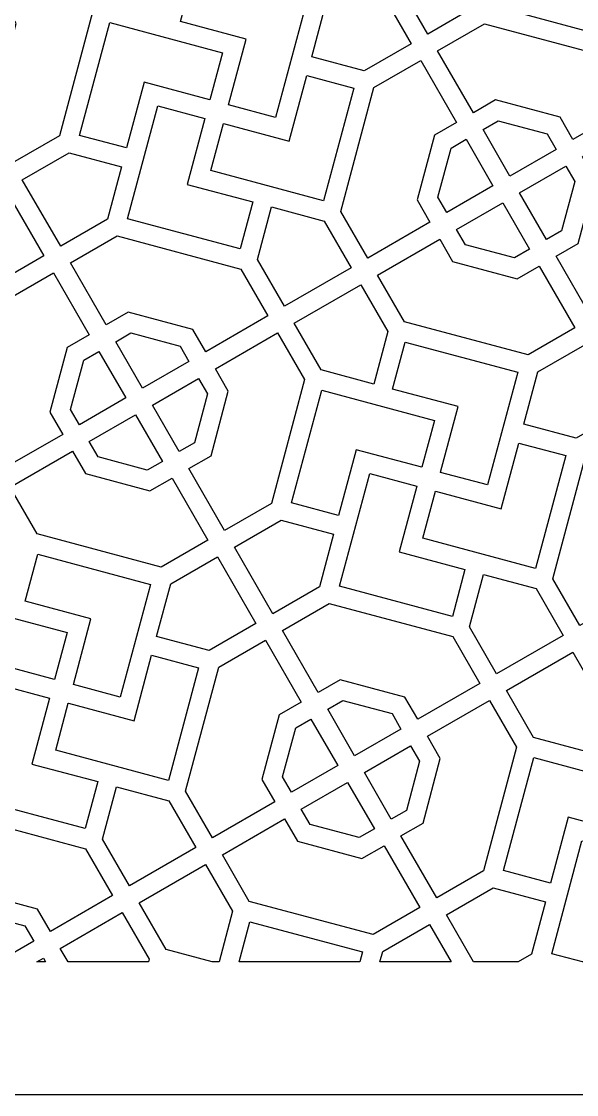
# Model space of a CAD drawing. Header units: centimetres. Extents: x 1.9 to 18.1, y -9.5 to 9.5.
# Drawn here: x 8.332 to 10.741, y 0.056 to 4.709 of the extents above; entities that cross this region are included whole.
import ezdxf

# ---------------------------------------------------------------- set-up
doc = ezdxf.new("R2010")
doc.units = ezdxf.units.CM
doc.header["$MEASUREMENT"] = 0
doc.layers.add('layer 1', color=7, linetype='Continuous')

msp = doc.modelspace()

# ---------------------------------------------------------------- linework, layer by layer
at = {"layer": 'layer 1', "color": 250}
for points, knots in [([(1.85394, 9.5), (1.85394, 9.5), (18.09811, 9.5), (18.09811, 9.5), (18.09811, 9.5), (18.09811, 9.5), (18.09811, 0.05572), (18.09811, 0.05572), (18.09811, 0.05572), (18.09811, 0.05572), (1.85394, 0.05572), (1.85394, 0.05572), (1.85394, 0.05572), (1.85394, 0.05572), (1.85394, 9.5), (1.85394, 9.5)], [0, 0, 0, 0, 0.2, 0.2, 0.2, 0.2, 0.4, 0.4, 0.4, 0.4, 0.6, 0.6, 0.6, 0.6, 1, 1, 1, 1]), ([(10.72115, 5.20837), (10.72115, 5.20837), (10.51752, 5.26293), (10.51752, 5.26293), (10.51752, 5.26293), (10.51752, 5.26293), (10.3865, 4.77396), (10.3865, 4.77396), (10.3865, 4.77396), (10.3865, 4.77396), (10.87547, 4.64294), (10.87547, 4.64294), (10.87547, 4.64294), (10.87547, 4.64294), (10.93003, 4.84657), (10.93003, 4.84657), (10.93003, 4.84657), (10.93003, 4.84657), (10.6447, 4.92303), (10.6447, 4.92303), (10.6447, 4.92303), (10.6447, 4.92303), (10.72115, 5.20837), (10.72115, 5.20837)], [0, 0, 0, 0, 0.1428571, 0.1428571, 0.1428571, 0.1428571, 0.2857143, 0.2857143, 0.2857143, 0.2857143, 0.4285714, 0.4285714, 0.4285714, 0.4285714, 0.5714286, 0.5714286, 0.5714286, 0.5714286, 0.7142857, 0.7142857, 0.7142857, 0.7142857, 1, 1, 1, 1]), ([(10.0959, 4.65482), (10.0959, 4.65482), (10.29887, 4.772), (10.29887, 4.772), (10.29887, 4.772), (10.29887, 4.772), (10.35979, 4.99938), (10.35979, 4.99938), (10.35979, 4.99938), (10.35979, 4.99938), (10.1323, 5.06034), (10.1323, 5.06034), (10.1323, 5.06034), (10.1323, 5.06034), (9.92941, 4.9432), (9.92941, 4.9432), (9.92941, 4.9432), (9.92941, 4.9432), (10.0959, 4.65482), (10.0959, 4.65482)], [0, 0, 0, 0, 0.1666667, 0.1666667, 0.1666667, 0.1666667, 0.3333333, 0.3333333, 0.3333333, 0.3333333, 0.5, 0.5, 0.5, 0.5, 0.6666667, 0.6666667, 0.6666667, 0.6666667, 1, 1, 1, 1]), ([(8.3095, 4.70028), (8.3095, 4.70028), (8.23438, 4.41993), (8.23438, 4.41993), (8.23438, 4.41993), (8.23438, 4.41993), (8.1385, 4.36458), (8.1385, 4.36458), (8.1385, 4.36458), (8.1385, 4.36458), (8.29361, 4.09592), (8.29361, 4.09592), (8.29361, 4.09592), (8.29361, 4.09592), (8.49643, 4.21302), (8.49643, 4.21302), (8.49643, 4.21302), (8.49643, 4.21302), (8.64024, 4.74977), (8.64024, 4.74977), (8.64024, 4.74977), (8.64024, 4.74977), (8.5231, 4.95267), (8.5231, 4.95267), (8.5231, 4.95267), (8.5231, 4.95267), (8.25362, 4.79708), (8.25362, 4.79708), (8.25362, 4.79708), (8.25362, 4.79708), (8.3095, 4.70028), (8.3095, 4.70028)], [0, 0, 0, 0, 0.1111111, 0.1111111, 0.1111111, 0.1111111, 0.2222222, 0.2222222, 0.2222222, 0.2222222, 0.3333333, 0.3333333, 0.3333333, 0.3333333, 0.4444444, 0.4444444, 0.4444444, 0.4444444, 0.5555556, 0.5555556, 0.5555556, 0.5555556, 0.6666667, 0.6666667, 0.6666667, 0.6666667, 0.7777778, 0.7777778, 0.7777778, 0.7777778, 1, 1, 1, 1]), ([(9.23081, 4.34774), (9.23081, 4.34774), (9.23093, 4.34772), (9.23093, 4.34772), (9.23093, 4.34772), (9.23093, 4.34772), (9.23085, 4.34742), (9.23085, 4.34742), (9.23085, 4.34742), (9.23085, 4.34742), (9.4346, 4.29283), (9.4346, 4.29283), (9.4346, 4.29283), (9.4346, 4.29283), (9.56562, 4.78179), (9.56562, 4.78179), (9.56562, 4.78179), (9.56562, 4.78179), (9.07665, 4.91282), (9.07665, 4.91282), (9.07665, 4.91282), (9.07665, 4.91282), (9.02203, 4.70895), (9.02203, 4.70895), (9.02203, 4.70895), (9.02203, 4.70895), (9.30713, 4.63256), (9.30713, 4.63256), (9.30713, 4.63256), (9.30713, 4.63256), (9.23081, 4.34774), (9.23081, 4.34774)], [0, 0, 0, 0, 0.1111111, 0.1111111, 0.1111111, 0.1111111, 0.2222222, 0.2222222, 0.2222222, 0.2222222, 0.3333333, 0.3333333, 0.3333333, 0.3333333, 0.4444444, 0.4444444, 0.4444444, 0.4444444, 0.5555556, 0.5555556, 0.5555556, 0.5555556, 0.6666667, 0.6666667, 0.6666667, 0.6666667, 0.7777778, 0.7777778, 0.7777778, 0.7777778, 1, 1, 1, 1]), ([(9.85615, 4.9009), (9.85615, 4.9009), (9.65325, 4.78376), (9.65325, 4.78376), (9.65325, 4.78376), (9.65325, 4.78376), (9.59226, 4.55614), (9.59226, 4.55614), (9.59226, 4.55614), (9.59226, 4.55614), (9.81952, 4.49525), (9.81952, 4.49525), (9.81952, 4.49525), (9.81952, 4.49525), (10.02265, 4.61253), (10.02265, 4.61253), (10.02265, 4.61253), (10.02265, 4.61253), (9.85615, 4.9009), (9.85615, 4.9009)], [0, 0, 0, 0, 0.1666667, 0.1666667, 0.1666667, 0.1666667, 0.3333333, 0.3333333, 0.3333333, 0.3333333, 0.5, 0.5, 0.5, 0.5, 0.6666667, 0.6666667, 0.6666667, 0.6666667, 1, 1, 1, 1]), ([(9.14929, 4.36954), (9.14929, 4.36954), (9.14953, 4.36948), (9.14953, 4.36948), (9.14953, 4.36948), (9.14953, 4.36948), (9.20408, 4.57306), (9.20408, 4.57306), (9.20408, 4.57306), (9.20408, 4.57306), (8.71511, 4.70408), (8.71511, 4.70408), (8.71511, 4.70408), (8.71511, 4.70408), (8.58409, 4.21511), (8.58409, 4.21511), (8.58409, 4.21511), (8.58409, 4.21511), (8.78784, 4.16051), (8.78784, 4.16051), (8.78784, 4.16051), (8.78784, 4.16051), (8.86429, 4.44584), (8.86429, 4.44584), (8.86429, 4.44584), (8.86429, 4.44584), (9.14927, 4.36948), (9.14927, 4.36948), (9.14927, 4.36948), (9.14927, 4.36948), (9.14929, 4.36954), (9.14929, 4.36954)], [0, 0, 0, 0, 0.1111111, 0.1111111, 0.1111111, 0.1111111, 0.2222222, 0.2222222, 0.2222222, 0.2222222, 0.3333333, 0.3333333, 0.3333333, 0.3333333, 0.4444444, 0.4444444, 0.4444444, 0.4444444, 0.5555556, 0.5555556, 0.5555556, 0.5555556, 0.6666667, 0.6666667, 0.6666667, 0.6666667, 0.7777778, 0.7777778, 0.7777778, 0.7777778, 1, 1, 1, 1]), ([(10.66931, 4.29353), (10.66931, 4.29353), (10.72519, 4.19674), (10.72519, 4.19674), (10.72519, 4.19674), (10.72519, 4.19674), (10.99468, 4.35233), (10.99468, 4.35233), (10.99468, 4.35233), (10.99468, 4.35233), (10.8775, 4.55529), (10.8775, 4.55529), (10.8775, 4.55529), (10.8775, 4.55529), (10.34085, 4.69909), (10.34085, 4.69909), (10.34085, 4.69909), (10.34085, 4.69909), (10.13797, 4.58195), (10.13797, 4.58195), (10.13797, 4.58195), (10.13797, 4.58195), (10.29308, 4.3133), (10.29308, 4.3133), (10.29308, 4.3133), (10.29308, 4.3133), (10.38895, 4.36865), (10.38895, 4.36865), (10.38895, 4.36865), (10.38895, 4.36865), (10.66931, 4.29353), (10.66931, 4.29353)], [0, 0, 0, 0, 0.1111111, 0.1111111, 0.1111111, 0.1111111, 0.2222222, 0.2222222, 0.2222222, 0.2222222, 0.3333333, 0.3333333, 0.3333333, 0.3333333, 0.4444444, 0.4444444, 0.4444444, 0.4444444, 0.5555556, 0.5555556, 0.5555556, 0.5555556, 0.6666667, 0.6666667, 0.6666667, 0.6666667, 0.7777778, 0.7777778, 0.7777778, 0.7777778, 1, 1, 1, 1]), ([(10.04883, 3.9353), (10.04883, 3.9353), (10.12395, 4.21565), (10.12395, 4.21565), (10.12395, 4.21565), (10.12395, 4.21565), (10.21983, 4.27101), (10.21983, 4.27101), (10.21983, 4.27101), (10.21983, 4.27101), (10.06472, 4.53966), (10.06472, 4.53966), (10.06472, 4.53966), (10.06472, 4.53966), (9.86167, 4.42243), (9.86167, 4.42243), (9.86167, 4.42243), (9.86167, 4.42243), (9.71788, 3.88579), (9.71788, 3.88579), (9.71788, 3.88579), (9.71788, 3.88579), (9.83506, 3.68283), (9.83506, 3.68283), (9.83506, 3.68283), (9.83506, 3.68283), (10.10471, 3.83851), (10.10471, 3.83851), (10.10471, 3.83851), (10.10471, 3.83851), (10.04883, 3.9353), (10.04883, 3.9353)], [0, 0, 0, 0, 0.1111111, 0.1111111, 0.1111111, 0.1111111, 0.2222222, 0.2222222, 0.2222222, 0.2222222, 0.3333333, 0.3333333, 0.3333333, 0.3333333, 0.4444444, 0.4444444, 0.4444444, 0.4444444, 0.5555556, 0.5555556, 0.5555556, 0.5555556, 0.6666667, 0.6666667, 0.6666667, 0.6666667, 0.7777778, 0.7777778, 0.7777778, 0.7777778, 1, 1, 1, 1]), ([(9.20912, 4.26614), (9.20912, 4.26614), (9.20909, 4.26604), (9.20909, 4.26604), (9.20909, 4.26604), (9.20909, 4.26604), (9.20862, 4.26617), (9.20862, 4.26617), (9.20862, 4.26617), (9.20862, 4.26617), (9.15401, 4.06239), (9.15401, 4.06239), (9.15401, 4.06239), (9.15401, 4.06239), (9.64298, 3.93137), (9.64298, 3.93137), (9.64298, 3.93137), (9.64298, 3.93137), (9.774, 4.42033), (9.774, 4.42033), (9.774, 4.42033), (9.774, 4.42033), (9.57049, 4.47487), (9.57049, 4.47487), (9.57049, 4.47487), (9.57049, 4.47487), (9.4941, 4.18978), (9.4941, 4.18978), (9.4941, 4.18978), (9.4941, 4.18978), (9.20912, 4.26614), (9.20912, 4.26614)], [0, 0, 0, 0, 0.1111111, 0.1111111, 0.1111111, 0.1111111, 0.2222222, 0.2222222, 0.2222222, 0.2222222, 0.3333333, 0.3333333, 0.3333333, 0.3333333, 0.4444444, 0.4444444, 0.4444444, 0.4444444, 0.5555556, 0.5555556, 0.5555556, 0.5555556, 0.6666667, 0.6666667, 0.6666667, 0.6666667, 0.7777778, 0.7777778, 0.7777778, 0.7777778, 1, 1, 1, 1]), ([(9.12742, 4.28823), (9.12742, 4.28823), (8.92379, 4.34279), (8.92379, 4.34279), (8.92379, 4.34279), (8.92379, 4.34279), (8.79277, 3.85382), (8.79277, 3.85382), (8.79277, 3.85382), (8.79277, 3.85382), (9.28174, 3.7228), (9.28174, 3.7228), (9.28174, 3.7228), (9.28174, 3.7228), (9.3363, 3.92644), (9.3363, 3.92644), (9.3363, 3.92644), (9.3363, 3.92644), (9.05097, 4.00289), (9.05097, 4.00289), (9.05097, 4.00289), (9.05097, 4.00289), (9.12742, 4.28823), (9.12742, 4.28823)], [0, 0, 0, 0, 0.1428571, 0.1428571, 0.1428571, 0.1428571, 0.2857143, 0.2857143, 0.2857143, 0.2857143, 0.4285714, 0.4285714, 0.4285714, 0.4285714, 0.5714286, 0.5714286, 0.5714286, 0.5714286, 0.7142857, 0.7142857, 0.7142857, 0.7142857, 1, 1, 1, 1]), ([(10.65233, 4.15467), (10.65233, 4.15467), (10.61387, 4.22128), (10.61387, 4.22128), (10.61387, 4.22128), (10.61387, 4.22128), (10.40084, 4.27836), (10.40084, 4.27836), (10.40084, 4.27836), (10.40084, 4.27836), (10.33515, 4.24043), (10.33515, 4.24043), (10.33515, 4.24043), (10.33515, 4.24043), (10.45158, 4.03877), (10.45158, 4.03877), (10.45158, 4.03877), (10.45158, 4.03877), (10.65233, 4.15467), (10.65233, 4.15467)], [0, 0, 0, 0, 0.1666667, 0.1666667, 0.1666667, 0.1666667, 0.3333333, 0.3333333, 0.3333333, 0.3333333, 0.5, 0.5, 0.5, 0.5, 0.6666667, 0.6666667, 0.6666667, 0.6666667, 1, 1, 1, 1]), ([(10.82337, 4.0267), (10.82337, 4.0267), (10.74825, 3.74634), (10.74825, 3.74634), (10.74825, 3.74634), (10.74825, 3.74634), (10.65237, 3.69099), (10.65237, 3.69099), (10.65237, 3.69099), (10.65237, 3.69099), (10.80748, 3.42234), (10.80748, 3.42234), (10.80748, 3.42234), (10.80748, 3.42234), (11.0103, 3.53943), (11.0103, 3.53943), (11.0103, 3.53943), (11.0103, 3.53943), (11.15411, 4.07618), (11.15411, 4.07618), (11.15411, 4.07618), (11.15411, 4.07618), (11.03697, 4.27908), (11.03697, 4.27908), (11.03697, 4.27908), (11.03697, 4.27908), (10.76748, 4.12349), (10.76748, 4.12349), (10.76748, 4.12349), (10.76748, 4.12349), (10.82337, 4.0267), (10.82337, 4.0267)], [0, 0, 0, 0, 0.1111111, 0.1111111, 0.1111111, 0.1111111, 0.2222222, 0.2222222, 0.2222222, 0.2222222, 0.3333333, 0.3333333, 0.3333333, 0.3333333, 0.4444444, 0.4444444, 0.4444444, 0.4444444, 0.5555556, 0.5555556, 0.5555556, 0.5555556, 0.6666667, 0.6666667, 0.6666667, 0.6666667, 0.7777778, 0.7777778, 0.7777778, 0.7777778, 1, 1, 1, 1]), ([(10.17758, 3.88058), (10.17758, 3.88058), (10.37833, 3.99648), (10.37833, 3.99648), (10.37833, 3.99648), (10.37833, 3.99648), (10.2619, 4.19814), (10.2619, 4.19814), (10.2619, 4.19814), (10.2619, 4.19814), (10.1962, 4.16021), (10.1962, 4.16021), (10.1962, 4.16021), (10.1962, 4.16021), (10.13912, 3.94719), (10.13912, 3.94719), (10.13912, 3.94719), (10.13912, 3.94719), (10.17758, 3.88058), (10.17758, 3.88058)], [0, 0, 0, 0, 0.1666667, 0.1666667, 0.1666667, 0.1666667, 0.3333333, 0.3333333, 0.3333333, 0.3333333, 0.5, 0.5, 0.5, 0.5, 0.6666667, 0.6666667, 0.6666667, 0.6666667, 1, 1, 1, 1]), ([(8.50217, 3.73468), (8.50217, 3.73468), (8.70514, 3.85186), (8.70514, 3.85186), (8.70514, 3.85186), (8.70514, 3.85186), (8.76607, 4.07924), (8.76607, 4.07924), (8.76607, 4.07924), (8.76607, 4.07924), (8.53858, 4.1402), (8.53858, 4.1402), (8.53858, 4.1402), (8.53858, 4.1402), (8.33568, 4.02306), (8.33568, 4.02306), (8.33568, 4.02306), (8.33568, 4.02306), (8.50217, 3.73468), (8.50217, 3.73468)], [0, 0, 0, 0, 0.1666667, 0.1666667, 0.1666667, 0.1666667, 0.3333333, 0.3333333, 0.3333333, 0.3333333, 0.5, 0.5, 0.5, 0.5, 0.6666667, 0.6666667, 0.6666667, 0.6666667, 1, 1, 1, 1]), ([(10.69462, 4.08142), (10.69462, 4.08142), (10.49387, 3.96552), (10.49387, 3.96552), (10.49387, 3.96552), (10.49387, 3.96552), (10.6103, 3.76385), (10.6103, 3.76385), (10.6103, 3.76385), (10.6103, 3.76385), (10.67599, 3.80178), (10.67599, 3.80178), (10.67599, 3.80178), (10.67599, 3.80178), (10.73308, 4.01481), (10.73308, 4.01481), (10.73308, 4.01481), (10.73308, 4.01481), (10.69462, 4.08142), (10.69462, 4.08142)], [0, 0, 0, 0, 0.1666667, 0.1666667, 0.1666667, 0.1666667, 0.3333333, 0.3333333, 0.3333333, 0.3333333, 0.5, 0.5, 0.5, 0.5, 0.6666667, 0.6666667, 0.6666667, 0.6666667, 1, 1, 1, 1]), ([(8.26243, 3.98076), (8.26243, 3.98076), (8.05953, 3.86362), (8.05953, 3.86362), (8.05953, 3.86362), (8.05953, 3.86362), (7.99854, 3.636), (7.99854, 3.636), (7.99854, 3.636), (7.99854, 3.636), (8.22579, 3.57511), (8.22579, 3.57511), (8.22579, 3.57511), (8.22579, 3.57511), (8.42892, 3.69239), (8.42892, 3.69239), (8.42892, 3.69239), (8.42892, 3.69239), (8.26243, 3.98076), (8.26243, 3.98076)], [0, 0, 0, 0, 0.1666667, 0.1666667, 0.1666667, 0.1666667, 0.3333333, 0.3333333, 0.3333333, 0.3333333, 0.5, 0.5, 0.5, 0.5, 0.6666667, 0.6666667, 0.6666667, 0.6666667, 1, 1, 1, 1]), ([(10.21987, 3.80732), (10.21987, 3.80732), (10.25833, 3.74071), (10.25833, 3.74071), (10.25833, 3.74071), (10.25833, 3.74071), (10.47135, 3.68363), (10.47135, 3.68363), (10.47135, 3.68363), (10.47135, 3.68363), (10.53705, 3.72156), (10.53705, 3.72156), (10.53705, 3.72156), (10.53705, 3.72156), (10.42062, 3.92323), (10.42062, 3.92323), (10.42062, 3.92323), (10.42062, 3.92323), (10.21987, 3.80732), (10.21987, 3.80732)], [0, 0, 0, 0, 0.1666667, 0.1666667, 0.1666667, 0.1666667, 0.3333333, 0.3333333, 0.3333333, 0.3333333, 0.5, 0.5, 0.5, 0.5, 0.6666667, 0.6666667, 0.6666667, 0.6666667, 1, 1, 1, 1]), ([(9.76219, 3.64076), (9.76219, 3.64076), (9.64501, 3.84372), (9.64501, 3.84372), (9.64501, 3.84372), (9.64501, 3.84372), (9.41757, 3.90466), (9.41757, 3.90466), (9.41757, 3.90466), (9.41757, 3.90466), (9.35663, 3.67723), (9.35663, 3.67723), (9.35663, 3.67723), (9.35663, 3.67723), (9.47382, 3.47426), (9.47382, 3.47426), (9.47382, 3.47426), (9.47382, 3.47426), (9.76219, 3.64076), (9.76219, 3.64076)], [0, 0, 0, 0, 0.1666667, 0.1666667, 0.1666667, 0.1666667, 0.3333333, 0.3333333, 0.3333333, 0.3333333, 0.5, 0.5, 0.5, 0.5, 0.6666667, 0.6666667, 0.6666667, 0.6666667, 1, 1, 1, 1]), ([(9.07558, 3.3734), (9.07558, 3.3734), (9.13146, 3.2766), (9.13146, 3.2766), (9.13146, 3.2766), (9.13146, 3.2766), (9.40095, 3.43219), (9.40095, 3.43219), (9.40095, 3.43219), (9.40095, 3.43219), (9.28377, 3.63515), (9.28377, 3.63515), (9.28377, 3.63515), (9.28377, 3.63515), (8.74712, 3.77895), (8.74712, 3.77895), (8.74712, 3.77895), (8.74712, 3.77895), (8.54424, 3.66181), (8.54424, 3.66181), (8.54424, 3.66181), (8.54424, 3.66181), (8.69935, 3.39316), (8.69935, 3.39316), (8.69935, 3.39316), (8.69935, 3.39316), (8.79523, 3.44851), (8.79523, 3.44851), (8.79523, 3.44851), (8.79523, 3.44851), (9.07558, 3.3734), (9.07558, 3.3734)], [0, 0, 0, 0, 0.1111111, 0.1111111, 0.1111111, 0.1111111, 0.2222222, 0.2222222, 0.2222222, 0.2222222, 0.3333333, 0.3333333, 0.3333333, 0.3333333, 0.4444444, 0.4444444, 0.4444444, 0.4444444, 0.5555556, 0.5555556, 0.5555556, 0.5555556, 0.6666667, 0.6666667, 0.6666667, 0.6666667, 0.7777778, 0.7777778, 0.7777778, 0.7777778, 1, 1, 1, 1]), ([(10.20289, 3.66846), (10.20289, 3.66846), (10.147, 3.76526), (10.147, 3.76526), (10.147, 3.76526), (10.147, 3.76526), (9.87735, 3.60957), (9.87735, 3.60957), (9.87735, 3.60957), (9.87735, 3.60957), (9.9944, 3.40684), (9.9944, 3.40684), (9.9944, 3.40684), (9.9944, 3.40684), (10.53141, 3.26295), (10.53141, 3.26295), (10.53141, 3.26295), (10.53141, 3.26295), (10.73422, 3.38004), (10.73422, 3.38004), (10.73422, 3.38004), (10.73422, 3.38004), (10.57912, 3.6487), (10.57912, 3.6487), (10.57912, 3.6487), (10.57912, 3.6487), (10.48324, 3.59334), (10.48324, 3.59334), (10.48324, 3.59334), (10.48324, 3.59334), (10.20289, 3.66846), (10.20289, 3.66846)], [0, 0, 0, 0, 0.1111111, 0.1111111, 0.1111111, 0.1111111, 0.2222222, 0.2222222, 0.2222222, 0.2222222, 0.3333333, 0.3333333, 0.3333333, 0.3333333, 0.4444444, 0.4444444, 0.4444444, 0.4444444, 0.5555556, 0.5555556, 0.5555556, 0.5555556, 0.6666667, 0.6666667, 0.6666667, 0.6666667, 0.7777778, 0.7777778, 0.7777778, 0.7777778, 1, 1, 1, 1]), ([(8.4551, 3.01516), (8.4551, 3.01516), (8.53022, 3.29551), (8.53022, 3.29551), (8.53022, 3.29551), (8.53022, 3.29551), (8.6261, 3.35087), (8.6261, 3.35087), (8.6261, 3.35087), (8.6261, 3.35087), (8.47099, 3.61952), (8.47099, 3.61952), (8.47099, 3.61952), (8.47099, 3.61952), (8.26794, 3.50229), (8.26794, 3.50229), (8.26794, 3.50229), (8.26794, 3.50229), (8.12415, 2.96565), (8.12415, 2.96565), (8.12415, 2.96565), (8.12415, 2.96565), (8.24133, 2.76269), (8.24133, 2.76269), (8.24133, 2.76269), (8.24133, 2.76269), (8.51098, 2.91837), (8.51098, 2.91837), (8.51098, 2.91837), (8.51098, 2.91837), (8.4551, 3.01516), (8.4551, 3.01516)], [0, 0, 0, 0, 0.1111111, 0.1111111, 0.1111111, 0.1111111, 0.2222222, 0.2222222, 0.2222222, 0.2222222, 0.3333333, 0.3333333, 0.3333333, 0.3333333, 0.4444444, 0.4444444, 0.4444444, 0.4444444, 0.5555556, 0.5555556, 0.5555556, 0.5555556, 0.6666667, 0.6666667, 0.6666667, 0.6666667, 0.7777778, 0.7777778, 0.7777778, 0.7777778, 1, 1, 1, 1]), ([(9.86089, 3.137), (9.86089, 3.137), (9.9218, 3.36431), (9.9218, 3.36431), (9.9218, 3.36431), (9.9218, 3.36431), (9.80449, 3.5675), (9.80449, 3.5675), (9.80449, 3.5675), (9.80449, 3.5675), (9.51611, 3.40101), (9.51611, 3.40101), (9.51611, 3.40101), (9.51611, 3.40101), (9.63333, 3.19797), (9.63333, 3.19797), (9.63333, 3.19797), (9.63333, 3.19797), (9.86089, 3.137), (9.86089, 3.137)], [0, 0, 0, 0, 0.1666667, 0.1666667, 0.1666667, 0.1666667, 0.3333333, 0.3333333, 0.3333333, 0.3333333, 0.5, 0.5, 0.5, 0.5, 0.6666667, 0.6666667, 0.6666667, 0.6666667, 1, 1, 1, 1]), ([(9.0586, 3.23453), (9.0586, 3.23453), (9.02014, 3.30114), (9.02014, 3.30114), (9.02014, 3.30114), (9.02014, 3.30114), (8.80711, 3.35822), (8.80711, 3.35822), (8.80711, 3.35822), (8.80711, 3.35822), (8.74142, 3.3203), (8.74142, 3.3203), (8.74142, 3.3203), (8.74142, 3.3203), (8.85785, 3.11863), (8.85785, 3.11863), (8.85785, 3.11863), (8.85785, 3.11863), (9.0586, 3.23453), (9.0586, 3.23453)], [0, 0, 0, 0, 0.1666667, 0.1666667, 0.1666667, 0.1666667, 0.3333333, 0.3333333, 0.3333333, 0.3333333, 0.5, 0.5, 0.5, 0.5, 0.6666667, 0.6666667, 0.6666667, 0.6666667, 1, 1, 1, 1]), ([(9.22964, 3.10656), (9.22964, 3.10656), (9.15452, 2.8262), (9.15452, 2.8262), (9.15452, 2.8262), (9.15452, 2.8262), (9.05864, 2.77085), (9.05864, 2.77085), (9.05864, 2.77085), (9.05864, 2.77085), (9.21375, 2.50219), (9.21375, 2.50219), (9.21375, 2.50219), (9.21375, 2.50219), (9.41657, 2.61929), (9.41657, 2.61929), (9.41657, 2.61929), (9.41657, 2.61929), (9.56038, 3.15604), (9.56038, 3.15604), (9.56038, 3.15604), (9.56038, 3.15604), (9.44324, 3.35894), (9.44324, 3.35894), (9.44324, 3.35894), (9.44324, 3.35894), (9.17376, 3.20335), (9.17376, 3.20335), (9.17376, 3.20335), (9.17376, 3.20335), (9.22964, 3.10656), (9.22964, 3.10656)], [0, 0, 0, 0, 0.1111111, 0.1111111, 0.1111111, 0.1111111, 0.2222222, 0.2222222, 0.2222222, 0.2222222, 0.3333333, 0.3333333, 0.3333333, 0.3333333, 0.4444444, 0.4444444, 0.4444444, 0.4444444, 0.5555556, 0.5555556, 0.5555556, 0.5555556, 0.6666667, 0.6666667, 0.6666667, 0.6666667, 0.7777778, 0.7777778, 0.7777778, 0.7777778, 1, 1, 1, 1]), ([(10.15095, 2.75402), (10.15095, 2.75402), (10.15106, 2.75399), (10.15106, 2.75399), (10.15106, 2.75399), (10.15106, 2.75399), (10.15099, 2.75369), (10.15099, 2.75369), (10.15099, 2.75369), (10.15099, 2.75369), (10.35474, 2.6991), (10.35474, 2.6991), (10.35474, 2.6991), (10.35474, 2.6991), (10.48576, 3.18807), (10.48576, 3.18807), (10.48576, 3.18807), (10.48576, 3.18807), (9.99679, 3.31909), (9.99679, 3.31909), (9.99679, 3.31909), (9.99679, 3.31909), (9.94217, 3.11522), (9.94217, 3.11522), (9.94217, 3.11522), (9.94217, 3.11522), (10.22727, 3.03883), (10.22727, 3.03883), (10.22727, 3.03883), (10.22727, 3.03883), (10.15095, 2.75402), (10.15095, 2.75402)], [0, 0, 0, 0, 0.1111111, 0.1111111, 0.1111111, 0.1111111, 0.2222222, 0.2222222, 0.2222222, 0.2222222, 0.3333333, 0.3333333, 0.3333333, 0.3333333, 0.4444444, 0.4444444, 0.4444444, 0.4444444, 0.5555556, 0.5555556, 0.5555556, 0.5555556, 0.6666667, 0.6666667, 0.6666667, 0.6666667, 0.7777778, 0.7777778, 0.7777778, 0.7777778, 1, 1, 1, 1]), ([(10.7763, 3.30718), (10.7763, 3.30718), (10.57339, 3.19003), (10.57339, 3.19003), (10.57339, 3.19003), (10.57339, 3.19003), (10.5124, 2.96242), (10.5124, 2.96242), (10.5124, 2.96242), (10.5124, 2.96242), (10.73966, 2.90152), (10.73966, 2.90152), (10.73966, 2.90152), (10.73966, 2.90152), (10.94279, 3.0188), (10.94279, 3.0188), (10.94279, 3.0188), (10.94279, 3.0188), (10.7763, 3.30718), (10.7763, 3.30718)], [0, 0, 0, 0, 0.1666667, 0.1666667, 0.1666667, 0.1666667, 0.3333333, 0.3333333, 0.3333333, 0.3333333, 0.5, 0.5, 0.5, 0.5, 0.6666667, 0.6666667, 0.6666667, 0.6666667, 1, 1, 1, 1]), ([(8.58385, 2.96044), (8.58385, 2.96044), (8.7846, 3.07634), (8.7846, 3.07634), (8.7846, 3.07634), (8.7846, 3.07634), (8.66817, 3.278), (8.66817, 3.278), (8.66817, 3.278), (8.66817, 3.278), (8.60247, 3.24007), (8.60247, 3.24007), (8.60247, 3.24007), (8.60247, 3.24007), (8.54539, 3.02705), (8.54539, 3.02705), (8.54539, 3.02705), (8.54539, 3.02705), (8.58385, 2.96044), (8.58385, 2.96044)], [0, 0, 0, 0, 0.1666667, 0.1666667, 0.1666667, 0.1666667, 0.3333333, 0.3333333, 0.3333333, 0.3333333, 0.5, 0.5, 0.5, 0.5, 0.6666667, 0.6666667, 0.6666667, 0.6666667, 1, 1, 1, 1]), ([(9.10089, 3.16128), (9.10089, 3.16128), (8.90014, 3.04538), (8.90014, 3.04538), (8.90014, 3.04538), (8.90014, 3.04538), (9.01657, 2.84372), (9.01657, 2.84372), (9.01657, 2.84372), (9.01657, 2.84372), (9.08227, 2.88164), (9.08227, 2.88164), (9.08227, 2.88164), (9.08227, 2.88164), (9.13935, 3.09467), (9.13935, 3.09467), (9.13935, 3.09467), (9.13935, 3.09467), (9.10089, 3.16128), (9.10089, 3.16128)], [0, 0, 0, 0, 0.1666667, 0.1666667, 0.1666667, 0.1666667, 0.3333333, 0.3333333, 0.3333333, 0.3333333, 0.5, 0.5, 0.5, 0.5, 0.6666667, 0.6666667, 0.6666667, 0.6666667, 1, 1, 1, 1]), ([(10.06943, 2.77581), (10.06943, 2.77581), (10.06967, 2.77575), (10.06967, 2.77575), (10.06967, 2.77575), (10.06967, 2.77575), (10.12422, 2.97933), (10.12422, 2.97933), (10.12422, 2.97933), (10.12422, 2.97933), (9.63525, 3.11035), (9.63525, 3.11035), (9.63525, 3.11035), (9.63525, 3.11035), (9.50423, 2.62138), (9.50423, 2.62138), (9.50423, 2.62138), (9.50423, 2.62138), (9.70798, 2.56679), (9.70798, 2.56679), (9.70798, 2.56679), (9.70798, 2.56679), (9.78443, 2.85211), (9.78443, 2.85211), (9.78443, 2.85211), (9.78443, 2.85211), (10.06941, 2.77576), (10.06941, 2.77576), (10.06941, 2.77576), (10.06941, 2.77576), (10.06943, 2.77581), (10.06943, 2.77581)], [0, 0, 0, 0, 0.1111111, 0.1111111, 0.1111111, 0.1111111, 0.2222222, 0.2222222, 0.2222222, 0.2222222, 0.3333333, 0.3333333, 0.3333333, 0.3333333, 0.4444444, 0.4444444, 0.4444444, 0.4444444, 0.5555556, 0.5555556, 0.5555556, 0.5555556, 0.6666667, 0.6666667, 0.6666667, 0.6666667, 0.7777778, 0.7777778, 0.7777778, 0.7777778, 1, 1, 1, 1]), ([(8.62614, 2.88718), (8.62614, 2.88718), (8.6646, 2.82057), (8.6646, 2.82057), (8.6646, 2.82057), (8.6646, 2.82057), (8.87762, 2.76349), (8.87762, 2.76349), (8.87762, 2.76349), (8.87762, 2.76349), (8.94332, 2.80142), (8.94332, 2.80142), (8.94332, 2.80142), (8.94332, 2.80142), (8.82689, 3.00309), (8.82689, 3.00309), (8.82689, 3.00309), (8.82689, 3.00309), (8.62614, 2.88718), (8.62614, 2.88718)], [0, 0, 0, 0, 0.1666667, 0.1666667, 0.1666667, 0.1666667, 0.3333333, 0.3333333, 0.3333333, 0.3333333, 0.5, 0.5, 0.5, 0.5, 0.6666667, 0.6666667, 0.6666667, 0.6666667, 1, 1, 1, 1]), ([(10.96897, 2.34157), (10.96897, 2.34157), (11.04409, 2.62192), (11.04409, 2.62192), (11.04409, 2.62192), (11.04409, 2.62192), (11.13997, 2.67728), (11.13997, 2.67728), (11.13997, 2.67728), (11.13997, 2.67728), (10.98486, 2.94593), (10.98486, 2.94593), (10.98486, 2.94593), (10.98486, 2.94593), (10.78181, 2.8287), (10.78181, 2.8287), (10.78181, 2.8287), (10.78181, 2.8287), (10.63802, 2.29206), (10.63802, 2.29206), (10.63802, 2.29206), (10.63802, 2.29206), (10.7552, 2.0891), (10.7552, 2.0891), (10.7552, 2.0891), (10.7552, 2.0891), (11.02485, 2.24478), (11.02485, 2.24478), (11.02485, 2.24478), (11.02485, 2.24478), (10.96897, 2.34157), (10.96897, 2.34157)], [0, 0, 0, 0, 0.1111111, 0.1111111, 0.1111111, 0.1111111, 0.2222222, 0.2222222, 0.2222222, 0.2222222, 0.3333333, 0.3333333, 0.3333333, 0.3333333, 0.4444444, 0.4444444, 0.4444444, 0.4444444, 0.5555556, 0.5555556, 0.5555556, 0.5555556, 0.6666667, 0.6666667, 0.6666667, 0.6666667, 0.7777778, 0.7777778, 0.7777778, 0.7777778, 1, 1, 1, 1]), ([(8.60916, 2.74832), (8.60916, 2.74832), (8.55328, 2.84512), (8.55328, 2.84512), (8.55328, 2.84512), (8.55328, 2.84512), (8.28362, 2.68943), (8.28362, 2.68943), (8.28362, 2.68943), (8.28362, 2.68943), (8.40067, 2.4867), (8.40067, 2.4867), (8.40067, 2.4867), (8.40067, 2.4867), (8.93768, 2.34281), (8.93768, 2.34281), (8.93768, 2.34281), (8.93768, 2.34281), (9.1405, 2.4599), (9.1405, 2.4599), (9.1405, 2.4599), (9.1405, 2.4599), (8.98539, 2.72856), (8.98539, 2.72856), (8.98539, 2.72856), (8.98539, 2.72856), (8.88951, 2.6732), (8.88951, 2.6732), (8.88951, 2.6732), (8.88951, 2.6732), (8.60916, 2.74832), (8.60916, 2.74832)], [0, 0, 0, 0, 0.1111111, 0.1111111, 0.1111111, 0.1111111, 0.2222222, 0.2222222, 0.2222222, 0.2222222, 0.3333333, 0.3333333, 0.3333333, 0.3333333, 0.4444444, 0.4444444, 0.4444444, 0.4444444, 0.5555556, 0.5555556, 0.5555556, 0.5555556, 0.6666667, 0.6666667, 0.6666667, 0.6666667, 0.7777778, 0.7777778, 0.7777778, 0.7777778, 1, 1, 1, 1]), ([(10.12926, 2.67241), (10.12926, 2.67241), (10.12923, 2.67231), (10.12923, 2.67231), (10.12923, 2.67231), (10.12923, 2.67231), (10.12876, 2.67244), (10.12876, 2.67244), (10.12876, 2.67244), (10.12876, 2.67244), (10.07415, 2.46866), (10.07415, 2.46866), (10.07415, 2.46866), (10.07415, 2.46866), (10.56312, 2.33764), (10.56312, 2.33764), (10.56312, 2.33764), (10.56312, 2.33764), (10.69414, 2.8266), (10.69414, 2.8266), (10.69414, 2.8266), (10.69414, 2.8266), (10.49063, 2.88114), (10.49063, 2.88114), (10.49063, 2.88114), (10.49063, 2.88114), (10.41424, 2.59605), (10.41424, 2.59605), (10.41424, 2.59605), (10.41424, 2.59605), (10.12926, 2.67241), (10.12926, 2.67241)], [0, 0, 0, 0, 0.1111111, 0.1111111, 0.1111111, 0.1111111, 0.2222222, 0.2222222, 0.2222222, 0.2222222, 0.3333333, 0.3333333, 0.3333333, 0.3333333, 0.4444444, 0.4444444, 0.4444444, 0.4444444, 0.5555556, 0.5555556, 0.5555556, 0.5555556, 0.6666667, 0.6666667, 0.6666667, 0.6666667, 0.7777778, 0.7777778, 0.7777778, 0.7777778, 1, 1, 1, 1]), ([(10.04756, 2.6945), (10.04756, 2.6945), (9.84393, 2.74906), (9.84393, 2.74906), (9.84393, 2.74906), (9.84393, 2.74906), (9.71291, 2.26009), (9.71291, 2.26009), (9.71291, 2.26009), (9.71291, 2.26009), (10.20188, 2.12907), (10.20188, 2.12907), (10.20188, 2.12907), (10.20188, 2.12907), (10.25644, 2.33271), (10.25644, 2.33271), (10.25644, 2.33271), (10.25644, 2.33271), (9.97111, 2.40916), (9.97111, 2.40916), (9.97111, 2.40916), (9.97111, 2.40916), (10.04756, 2.6945), (10.04756, 2.6945)], [0, 0, 0, 0, 0.1428571, 0.1428571, 0.1428571, 0.1428571, 0.2857143, 0.2857143, 0.2857143, 0.2857143, 0.4285714, 0.4285714, 0.4285714, 0.4285714, 0.5714286, 0.5714286, 0.5714286, 0.5714286, 0.7142857, 0.7142857, 0.7142857, 0.7142857, 1, 1, 1, 1]), ([(9.42231, 2.14095), (9.42231, 2.14095), (9.62528, 2.25814), (9.62528, 2.25814), (9.62528, 2.25814), (9.62528, 2.25814), (9.6862, 2.48552), (9.6862, 2.48552), (9.6862, 2.48552), (9.6862, 2.48552), (9.45872, 2.54647), (9.45872, 2.54647), (9.45872, 2.54647), (9.45872, 2.54647), (9.25582, 2.42933), (9.25582, 2.42933), (9.25582, 2.42933), (9.25582, 2.42933), (9.42231, 2.14095), (9.42231, 2.14095)], [0, 0, 0, 0, 0.1666667, 0.1666667, 0.1666667, 0.1666667, 0.3333333, 0.3333333, 0.3333333, 0.3333333, 0.5, 0.5, 0.5, 0.5, 0.6666667, 0.6666667, 0.6666667, 0.6666667, 1, 1, 1, 1]), ([(8.55722, 1.83388), (8.55722, 1.83388), (8.55734, 1.83385), (8.55734, 1.83385), (8.55734, 1.83385), (8.55734, 1.83385), (8.55726, 1.83356), (8.55726, 1.83356), (8.55726, 1.83356), (8.55726, 1.83356), (8.76102, 1.77896), (8.76102, 1.77896), (8.76102, 1.77896), (8.76102, 1.77896), (8.89203, 2.26792), (8.89203, 2.26792), (8.89203, 2.26792), (8.89203, 2.26792), (8.40306, 2.39895), (8.40306, 2.39895), (8.40306, 2.39895), (8.40306, 2.39895), (8.34844, 2.19508), (8.34844, 2.19508), (8.34844, 2.19508), (8.34844, 2.19508), (8.63354, 2.11869), (8.63354, 2.11869), (8.63354, 2.11869), (8.63354, 2.11869), (8.55722, 1.83388), (8.55722, 1.83388)], [0, 0, 0, 0, 0.1111111, 0.1111111, 0.1111111, 0.1111111, 0.2222222, 0.2222222, 0.2222222, 0.2222222, 0.3333333, 0.3333333, 0.3333333, 0.3333333, 0.4444444, 0.4444444, 0.4444444, 0.4444444, 0.5555556, 0.5555556, 0.5555556, 0.5555556, 0.6666667, 0.6666667, 0.6666667, 0.6666667, 0.7777778, 0.7777778, 0.7777778, 0.7777778, 1, 1, 1, 1]), ([(9.18257, 2.38704), (9.18257, 2.38704), (8.97966, 2.26989), (8.97966, 2.26989), (8.97966, 2.26989), (8.97966, 2.26989), (8.91867, 2.04228), (8.91867, 2.04228), (8.91867, 2.04228), (8.91867, 2.04228), (9.14593, 1.98138), (9.14593, 1.98138), (9.14593, 1.98138), (9.14593, 1.98138), (9.34906, 2.09866), (9.34906, 2.09866), (9.34906, 2.09866), (9.34906, 2.09866), (9.18257, 2.38704), (9.18257, 2.38704)], [0, 0, 0, 0, 0.1666667, 0.1666667, 0.1666667, 0.1666667, 0.3333333, 0.3333333, 0.3333333, 0.3333333, 0.5, 0.5, 0.5, 0.5, 0.6666667, 0.6666667, 0.6666667, 0.6666667, 1, 1, 1, 1]), ([(10.68233, 2.04703), (10.68233, 2.04703), (10.56515, 2.24999), (10.56515, 2.24999), (10.56515, 2.24999), (10.56515, 2.24999), (10.33771, 2.31093), (10.33771, 2.31093), (10.33771, 2.31093), (10.33771, 2.31093), (10.27677, 2.0835), (10.27677, 2.0835), (10.27677, 2.0835), (10.27677, 2.0835), (10.39396, 1.88053), (10.39396, 1.88053), (10.39396, 1.88053), (10.39396, 1.88053), (10.68233, 2.04703), (10.68233, 2.04703)], [0, 0, 0, 0, 0.1666667, 0.1666667, 0.1666667, 0.1666667, 0.3333333, 0.3333333, 0.3333333, 0.3333333, 0.5, 0.5, 0.5, 0.5, 0.6666667, 0.6666667, 0.6666667, 0.6666667, 1, 1, 1, 1]), ([(8.4757, 1.85567), (8.4757, 1.85567), (8.47594, 1.85561), (8.47594, 1.85561), (8.47594, 1.85561), (8.47594, 1.85561), (8.53049, 2.05919), (8.53049, 2.05919), (8.53049, 2.05919), (8.53049, 2.05919), (8.04152, 2.19021), (8.04152, 2.19021), (8.04152, 2.19021), (8.04152, 2.19021), (7.9105, 1.70124), (7.9105, 1.70124), (7.9105, 1.70124), (7.9105, 1.70124), (8.11425, 1.64665), (8.11425, 1.64665), (8.11425, 1.64665), (8.11425, 1.64665), (8.1907, 1.93197), (8.1907, 1.93197), (8.1907, 1.93197), (8.1907, 1.93197), (8.47568, 1.85562), (8.47568, 1.85562), (8.47568, 1.85562), (8.47568, 1.85562), (8.4757, 1.85567), (8.4757, 1.85567)], [0, 0, 0, 0, 0.1111111, 0.1111111, 0.1111111, 0.1111111, 0.2222222, 0.2222222, 0.2222222, 0.2222222, 0.3333333, 0.3333333, 0.3333333, 0.3333333, 0.4444444, 0.4444444, 0.4444444, 0.4444444, 0.5555556, 0.5555556, 0.5555556, 0.5555556, 0.6666667, 0.6666667, 0.6666667, 0.6666667, 0.7777778, 0.7777778, 0.7777778, 0.7777778, 1, 1, 1, 1]), ([(9.99572, 1.77967), (9.99572, 1.77967), (10.0516, 1.68287), (10.0516, 1.68287), (10.0516, 1.68287), (10.0516, 1.68287), (10.32109, 1.83846), (10.32109, 1.83846), (10.32109, 1.83846), (10.32109, 1.83846), (10.20391, 2.04143), (10.20391, 2.04143), (10.20391, 2.04143), (10.20391, 2.04143), (9.66726, 2.18522), (9.66726, 2.18522), (9.66726, 2.18522), (9.66726, 2.18522), (9.46438, 2.06809), (9.46438, 2.06809), (9.46438, 2.06809), (9.46438, 2.06809), (9.61949, 1.79943), (9.61949, 1.79943), (9.61949, 1.79943), (9.61949, 1.79943), (9.71537, 1.85479), (9.71537, 1.85479), (9.71537, 1.85479), (9.71537, 1.85479), (9.99572, 1.77967), (9.99572, 1.77967)], [0, 0, 0, 0, 0.1111111, 0.1111111, 0.1111111, 0.1111111, 0.2222222, 0.2222222, 0.2222222, 0.2222222, 0.3333333, 0.3333333, 0.3333333, 0.3333333, 0.4444444, 0.4444444, 0.4444444, 0.4444444, 0.5555556, 0.5555556, 0.5555556, 0.5555556, 0.6666667, 0.6666667, 0.6666667, 0.6666667, 0.7777778, 0.7777778, 0.7777778, 0.7777778, 1, 1, 1, 1]), ([(9.37524, 1.42143), (9.37524, 1.42143), (9.45036, 1.70179), (9.45036, 1.70179), (9.45036, 1.70179), (9.45036, 1.70179), (9.54624, 1.75714), (9.54624, 1.75714), (9.54624, 1.75714), (9.54624, 1.75714), (9.39113, 2.02579), (9.39113, 2.02579), (9.39113, 2.02579), (9.39113, 2.02579), (9.18808, 1.90856), (9.18808, 1.90856), (9.18808, 1.90856), (9.18808, 1.90856), (9.04429, 1.37192), (9.04429, 1.37192), (9.04429, 1.37192), (9.04429, 1.37192), (9.16147, 1.16896), (9.16147, 1.16896), (9.16147, 1.16896), (9.16147, 1.16896), (9.43112, 1.32464), (9.43112, 1.32464), (9.43112, 1.32464), (9.43112, 1.32464), (9.37524, 1.42143), (9.37524, 1.42143)], [0, 0, 0, 0, 0.1111111, 0.1111111, 0.1111111, 0.1111111, 0.2222222, 0.2222222, 0.2222222, 0.2222222, 0.3333333, 0.3333333, 0.3333333, 0.3333333, 0.4444444, 0.4444444, 0.4444444, 0.4444444, 0.5555556, 0.5555556, 0.5555556, 0.5555556, 0.6666667, 0.6666667, 0.6666667, 0.6666667, 0.7777778, 0.7777778, 0.7777778, 0.7777778, 1, 1, 1, 1]), ([(8.53553, 1.75227), (8.53553, 1.75227), (8.5355, 1.75217), (8.5355, 1.75217), (8.5355, 1.75217), (8.5355, 1.75217), (8.53503, 1.7523), (8.53503, 1.7523), (8.53503, 1.7523), (8.53503, 1.7523), (8.48042, 1.54852), (8.48042, 1.54852), (8.48042, 1.54852), (8.48042, 1.54852), (8.9694, 1.4175), (8.9694, 1.4175), (8.9694, 1.4175), (8.9694, 1.4175), (9.10041, 1.90647), (9.10041, 1.90647), (9.10041, 1.90647), (9.10041, 1.90647), (8.8969, 1.961), (8.8969, 1.961), (8.8969, 1.961), (8.8969, 1.961), (8.82051, 1.67591), (8.82051, 1.67591), (8.82051, 1.67591), (8.82051, 1.67591), (8.53553, 1.75227), (8.53553, 1.75227)], [0, 0, 0, 0, 0.1111111, 0.1111111, 0.1111111, 0.1111111, 0.2222222, 0.2222222, 0.2222222, 0.2222222, 0.3333333, 0.3333333, 0.3333333, 0.3333333, 0.4444444, 0.4444444, 0.4444444, 0.4444444, 0.5555556, 0.5555556, 0.5555556, 0.5555556, 0.6666667, 0.6666667, 0.6666667, 0.6666667, 0.7777778, 0.7777778, 0.7777778, 0.7777778, 1, 1, 1, 1]), ([(10.78104, 1.54327), (10.78104, 1.54327), (10.84194, 1.77058), (10.84194, 1.77058), (10.84194, 1.77058), (10.84194, 1.77058), (10.72463, 1.97377), (10.72463, 1.97377), (10.72463, 1.97377), (10.72463, 1.97377), (10.43625, 1.80728), (10.43625, 1.80728), (10.43625, 1.80728), (10.43625, 1.80728), (10.55347, 1.60424), (10.55347, 1.60424), (10.55347, 1.60424), (10.55347, 1.60424), (10.78104, 1.54327), (10.78104, 1.54327)], [0, 0, 0, 0, 0.1666667, 0.1666667, 0.1666667, 0.1666667, 0.3333333, 0.3333333, 0.3333333, 0.3333333, 0.5, 0.5, 0.5, 0.5, 0.6666667, 0.6666667, 0.6666667, 0.6666667, 1, 1, 1, 1]), ([(8.45383, 1.77436), (8.45383, 1.77436), (8.2502, 1.82892), (8.2502, 1.82892), (8.2502, 1.82892), (8.2502, 1.82892), (8.11918, 1.33995), (8.11918, 1.33995), (8.11918, 1.33995), (8.11918, 1.33995), (8.60815, 1.20894), (8.60815, 1.20894), (8.60815, 1.20894), (8.60815, 1.20894), (8.66271, 1.41257), (8.66271, 1.41257), (8.66271, 1.41257), (8.66271, 1.41257), (8.37738, 1.48902), (8.37738, 1.48902), (8.37738, 1.48902), (8.37738, 1.48902), (8.45383, 1.77436), (8.45383, 1.77436)], [0, 0, 0, 0, 0.1428571, 0.1428571, 0.1428571, 0.1428571, 0.2857143, 0.2857143, 0.2857143, 0.2857143, 0.4285714, 0.4285714, 0.4285714, 0.4285714, 0.5714286, 0.5714286, 0.5714286, 0.5714286, 0.7142857, 0.7142857, 0.7142857, 0.7142857, 1, 1, 1, 1]), ([(9.97874, 1.6408), (9.97874, 1.6408), (9.94028, 1.70742), (9.94028, 1.70742), (9.94028, 1.70742), (9.94028, 1.70742), (9.72725, 1.76449), (9.72725, 1.76449), (9.72725, 1.76449), (9.72725, 1.76449), (9.66156, 1.72657), (9.66156, 1.72657), (9.66156, 1.72657), (9.66156, 1.72657), (9.77799, 1.5249), (9.77799, 1.5249), (9.77799, 1.5249), (9.77799, 1.5249), (9.97874, 1.6408), (9.97874, 1.6408)], [0, 0, 0, 0, 0.1666667, 0.1666667, 0.1666667, 0.1666667, 0.3333333, 0.3333333, 0.3333333, 0.3333333, 0.5, 0.5, 0.5, 0.5, 0.6666667, 0.6666667, 0.6666667, 0.6666667, 1, 1, 1, 1]), ([(10.14978, 1.51283), (10.14978, 1.51283), (10.07466, 1.23248), (10.07466, 1.23248), (10.07466, 1.23248), (10.07466, 1.23248), (9.97878, 1.17712), (9.97878, 1.17712), (9.97878, 1.17712), (9.97878, 1.17712), (10.13389, 0.90847), (10.13389, 0.90847), (10.13389, 0.90847), (10.13389, 0.90847), (10.33671, 1.02557), (10.33671, 1.02557), (10.33671, 1.02557), (10.33671, 1.02557), (10.48052, 1.56231), (10.48052, 1.56231), (10.48052, 1.56231), (10.48052, 1.56231), (10.36338, 1.76521), (10.36338, 1.76521), (10.36338, 1.76521), (10.36338, 1.76521), (10.09389, 1.60962), (10.09389, 1.60962), (10.09389, 1.60962), (10.09389, 1.60962), (10.14978, 1.51283), (10.14978, 1.51283)], [0, 0, 0, 0, 0.1111111, 0.1111111, 0.1111111, 0.1111111, 0.2222222, 0.2222222, 0.2222222, 0.2222222, 0.3333333, 0.3333333, 0.3333333, 0.3333333, 0.4444444, 0.4444444, 0.4444444, 0.4444444, 0.5555556, 0.5555556, 0.5555556, 0.5555556, 0.6666667, 0.6666667, 0.6666667, 0.6666667, 0.7777778, 0.7777778, 0.7777778, 0.7777778, 1, 1, 1, 1]), ([(9.50399, 1.36671), (9.50399, 1.36671), (9.70474, 1.48261), (9.70474, 1.48261), (9.70474, 1.48261), (9.70474, 1.48261), (9.58831, 1.68427), (9.58831, 1.68427), (9.58831, 1.68427), (9.58831, 1.68427), (9.52261, 1.64634), (9.52261, 1.64634), (9.52261, 1.64634), (9.52261, 1.64634), (9.46553, 1.43332), (9.46553, 1.43332), (9.46553, 1.43332), (9.46553, 1.43332), (9.50399, 1.36671), (9.50399, 1.36671)], [0, 0, 0, 0, 0.1666667, 0.1666667, 0.1666667, 0.1666667, 0.3333333, 0.3333333, 0.3333333, 0.3333333, 0.5, 0.5, 0.5, 0.5, 0.6666667, 0.6666667, 0.6666667, 0.6666667, 1, 1, 1, 1]), ([(10.02103, 1.56755), (10.02103, 1.56755), (9.82028, 1.45165), (9.82028, 1.45165), (9.82028, 1.45165), (9.82028, 1.45165), (9.93671, 1.24999), (9.93671, 1.24999), (9.93671, 1.24999), (9.93671, 1.24999), (10.00241, 1.28792), (10.00241, 1.28792), (10.00241, 1.28792), (10.00241, 1.28792), (10.05949, 1.50094), (10.05949, 1.50094), (10.05949, 1.50094), (10.05949, 1.50094), (10.02103, 1.56755), (10.02103, 1.56755)], [0, 0, 0, 0, 0.1666667, 0.1666667, 0.1666667, 0.1666667, 0.3333333, 0.3333333, 0.3333333, 0.3333333, 0.5, 0.5, 0.5, 0.5, 0.6666667, 0.6666667, 0.6666667, 0.6666667, 1, 1, 1, 1]), ([(10.98957, 1.18208), (10.98957, 1.18208), (10.98981, 1.18202), (10.98981, 1.18202), (10.98981, 1.18202), (10.98981, 1.18202), (11.04436, 1.3856), (11.04436, 1.3856), (11.04436, 1.3856), (11.04436, 1.3856), (10.55539, 1.51662), (10.55539, 1.51662), (10.55539, 1.51662), (10.55539, 1.51662), (10.42437, 1.02765), (10.42437, 1.02765), (10.42437, 1.02765), (10.42437, 1.02765), (10.62812, 0.97306), (10.62812, 0.97306), (10.62812, 0.97306), (10.62812, 0.97306), (10.70457, 1.25838), (10.70457, 1.25838), (10.70457, 1.25838), (10.70457, 1.25838), (10.98955, 1.18203), (10.98955, 1.18203), (10.98955, 1.18203), (10.98955, 1.18203), (10.98957, 1.18208), (10.98957, 1.18208)], [0, 0, 0, 0, 0.1111111, 0.1111111, 0.1111111, 0.1111111, 0.2222222, 0.2222222, 0.2222222, 0.2222222, 0.3333333, 0.3333333, 0.3333333, 0.3333333, 0.4444444, 0.4444444, 0.4444444, 0.4444444, 0.5555556, 0.5555556, 0.5555556, 0.5555556, 0.6666667, 0.6666667, 0.6666667, 0.6666667, 0.7777778, 0.7777778, 0.7777778, 0.7777778, 1, 1, 1, 1]), ([(9.54628, 1.29346), (9.54628, 1.29346), (9.58474, 1.22684), (9.58474, 1.22684), (9.58474, 1.22684), (9.58474, 1.22684), (9.79776, 1.16977), (9.79776, 1.16977), (9.79776, 1.16977), (9.79776, 1.16977), (9.86346, 1.2077), (9.86346, 1.2077), (9.86346, 1.2077), (9.86346, 1.2077), (9.74703, 1.40936), (9.74703, 1.40936), (9.74703, 1.40936), (9.74703, 1.40936), (9.54628, 1.29346), (9.54628, 1.29346)], [0, 0, 0, 0, 0.1666667, 0.1666667, 0.1666667, 0.1666667, 0.3333333, 0.3333333, 0.3333333, 0.3333333, 0.5, 0.5, 0.5, 0.5, 0.6666667, 0.6666667, 0.6666667, 0.6666667, 1, 1, 1, 1]), ([(9.08861, 1.12689), (9.08861, 1.12689), (8.97142, 1.32985), (8.97142, 1.32985), (8.97142, 1.32985), (8.97142, 1.32985), (8.74399, 1.39079), (8.74399, 1.39079), (8.74399, 1.39079), (8.74399, 1.39079), (8.68305, 1.16336), (8.68305, 1.16336), (8.68305, 1.16336), (8.68305, 1.16336), (8.80023, 0.96039), (8.80023, 0.96039), (8.80023, 0.96039), (8.80023, 0.96039), (9.08861, 1.12689), (9.08861, 1.12689)], [0, 0, 0, 0, 0.1666667, 0.1666667, 0.1666667, 0.1666667, 0.3333333, 0.3333333, 0.3333333, 0.3333333, 0.5, 0.5, 0.5, 0.5, 0.6666667, 0.6666667, 0.6666667, 0.6666667, 1, 1, 1, 1]), ([(8.40199, 0.85953), (8.40199, 0.85953), (8.45787, 0.76273), (8.45787, 0.76273), (8.45787, 0.76273), (8.45787, 0.76273), (8.72736, 0.91832), (8.72736, 0.91832), (8.72736, 0.91832), (8.72736, 0.91832), (8.61018, 1.12129), (8.61018, 1.12129), (8.61018, 1.12129), (8.61018, 1.12129), (8.07353, 1.26508), (8.07353, 1.26508), (8.07353, 1.26508), (8.07353, 1.26508), (7.87065, 1.14795), (7.87065, 1.14795), (7.87065, 1.14795), (7.87065, 1.14795), (8.02576, 0.87929), (8.02576, 0.87929), (8.02576, 0.87929), (8.02576, 0.87929), (8.12164, 0.93465), (8.12164, 0.93465), (8.12164, 0.93465), (8.12164, 0.93465), (8.40199, 0.85953), (8.40199, 0.85953)], [0, 0, 0, 0, 0.1111111, 0.1111111, 0.1111111, 0.1111111, 0.2222222, 0.2222222, 0.2222222, 0.2222222, 0.3333333, 0.3333333, 0.3333333, 0.3333333, 0.4444444, 0.4444444, 0.4444444, 0.4444444, 0.5555556, 0.5555556, 0.5555556, 0.5555556, 0.6666667, 0.6666667, 0.6666667, 0.6666667, 0.7777778, 0.7777778, 0.7777778, 0.7777778, 1, 1, 1, 1]), ([(9.5293, 1.15459), (9.5293, 1.15459), (9.47342, 1.25139), (9.47342, 1.25139), (9.47342, 1.25139), (9.47342, 1.25139), (9.20376, 1.0957), (9.20376, 1.0957), (9.20376, 1.0957), (9.20376, 1.0957), (9.32081, 0.89297), (9.32081, 0.89297), (9.32081, 0.89297), (9.32081, 0.89297), (9.85782, 0.74908), (9.85782, 0.74908), (9.85782, 0.74908), (9.85782, 0.74908), (10.06064, 0.86618), (10.06064, 0.86618), (10.06064, 0.86618), (10.06064, 0.86618), (9.90553, 1.13483), (9.90553, 1.13483), (9.90553, 1.13483), (9.90553, 1.13483), (9.80965, 1.07947), (9.80965, 1.07947), (9.80965, 1.07947), (9.80965, 1.07947), (9.5293, 1.15459), (9.5293, 1.15459)], [0, 0, 0, 0, 0.1111111, 0.1111111, 0.1111111, 0.1111111, 0.2222222, 0.2222222, 0.2222222, 0.2222222, 0.3333333, 0.3333333, 0.3333333, 0.3333333, 0.4444444, 0.4444444, 0.4444444, 0.4444444, 0.5555556, 0.5555556, 0.5555556, 0.5555556, 0.6666667, 0.6666667, 0.6666667, 0.6666667, 0.7777778, 0.7777778, 0.7777778, 0.7777778, 1, 1, 1, 1]), ([(11.14755, 0.63062), (11.14755, 0.63062), (11.17658, 0.73898), (11.17658, 0.73898), (11.17658, 0.73898), (11.17658, 0.73898), (10.89125, 0.81544), (10.89125, 0.81544), (10.89125, 0.81544), (10.89125, 0.81544), (10.9677, 1.10077), (10.9677, 1.10077), (10.9677, 1.10077), (10.9677, 1.10077), (10.76407, 1.15534), (10.76407, 1.15534), (10.76407, 1.15534), (10.76407, 1.15534), (10.63305, 0.66636), (10.63305, 0.66636), (10.63305, 0.66636), (10.63305, 0.66636), (10.76644, 0.63062), (10.76644, 0.63062), (10.76644, 0.63062), (10.76644, 0.63062), (11.14755, 0.63062), (11.14755, 0.63062)], [0, 0, 0, 0, 0.125, 0.125, 0.125, 0.125, 0.25, 0.25, 0.25, 0.25, 0.375, 0.375, 0.375, 0.375, 0.5, 0.5, 0.5, 0.5, 0.625, 0.625, 0.625, 0.625, 0.75, 0.75, 0.75, 0.75, 1, 1, 1, 1]), ([(9.18932, 0.63062), (9.18932, 0.63062), (9.24821, 0.85044), (9.24821, 0.85044), (9.24821, 0.85044), (9.24821, 0.85044), (9.1309, 1.05363), (9.1309, 1.05363), (9.1309, 1.05363), (9.1309, 1.05363), (8.84252, 0.88714), (8.84252, 0.88714), (8.84252, 0.88714), (8.84252, 0.88714), (8.95974, 0.68411), (8.95974, 0.68411), (8.95974, 0.68411), (8.95974, 0.68411), (9.15934, 0.63062), (9.15934, 0.63062), (9.15934, 0.63062), (9.15934, 0.63062), (9.18932, 0.63062), (9.18932, 0.63062)], [0, 0, 0, 0, 0.1428571, 0.1428571, 0.1428571, 0.1428571, 0.2857143, 0.2857143, 0.2857143, 0.2857143, 0.4285714, 0.4285714, 0.4285714, 0.4285714, 0.5714286, 0.5714286, 0.5714286, 0.5714286, 0.7142857, 0.7142857, 0.7142857, 0.7142857, 1, 1, 1, 1]), ([(10.4869, 0.63062), (10.4869, 0.63062), (10.54542, 0.66441), (10.54542, 0.66441), (10.54542, 0.66441), (10.54542, 0.66441), (10.60635, 0.89179), (10.60635, 0.89179), (10.60635, 0.89179), (10.60635, 0.89179), (10.37886, 0.95274), (10.37886, 0.95274), (10.37886, 0.95274), (10.37886, 0.95274), (10.17596, 0.8356), (10.17596, 0.8356), (10.17596, 0.8356), (10.17596, 0.8356), (10.2943, 0.63062), (10.2943, 0.63062), (10.2943, 0.63062), (10.2943, 0.63062), (10.4869, 0.63062), (10.4869, 0.63062)], [0, 0, 0, 0, 0.1428571, 0.1428571, 0.1428571, 0.1428571, 0.2857143, 0.2857143, 0.2857143, 0.2857143, 0.4285714, 0.4285714, 0.4285714, 0.4285714, 0.5714286, 0.5714286, 0.5714286, 0.5714286, 0.7142857, 0.7142857, 0.7142857, 0.7142857, 1, 1, 1, 1]), ([(8.22905, 0.63062), (8.22905, 0.63062), (8.38501, 0.72066), (8.38501, 0.72066), (8.38501, 0.72066), (8.38501, 0.72066), (8.34655, 0.78728), (8.34655, 0.78728), (8.34655, 0.78728), (8.34655, 0.78728), (8.13352, 0.84435), (8.13352, 0.84435), (8.13352, 0.84435), (8.13352, 0.84435), (8.06783, 0.80643), (8.06783, 0.80643), (8.06783, 0.80643), (8.06783, 0.80643), (8.16933, 0.63062), (8.16933, 0.63062), (8.16933, 0.63062), (8.16933, 0.63062), (8.22905, 0.63062), (8.22905, 0.63062)], [0, 0, 0, 0, 0.1428571, 0.1428571, 0.1428571, 0.1428571, 0.2857143, 0.2857143, 0.2857143, 0.2857143, 0.4285714, 0.4285714, 0.4285714, 0.4285714, 0.5714286, 0.5714286, 0.5714286, 0.5714286, 0.7142857, 0.7142857, 0.7142857, 0.7142857, 1, 1, 1, 1]), ([(8.8837, 0.63062), (8.8837, 0.63062), (8.8868, 0.64217), (8.8868, 0.64217), (8.8868, 0.64217), (8.8868, 0.64217), (8.76965, 0.84507), (8.76965, 0.84507), (8.76965, 0.84507), (8.76965, 0.84507), (8.50017, 0.68948), (8.50017, 0.68948), (8.50017, 0.68948), (8.50017, 0.68948), (8.53415, 0.63062), (8.53415, 0.63062), (8.53415, 0.63062), (8.53415, 0.63062), (8.8837, 0.63062), (8.8837, 0.63062)], [0, 0, 0, 0, 0.1666667, 0.1666667, 0.1666667, 0.1666667, 0.3333333, 0.3333333, 0.3333333, 0.3333333, 0.5, 0.5, 0.5, 0.5, 0.6666667, 0.6666667, 0.6666667, 0.6666667, 1, 1, 1, 1]), ([(9.8005, 0.63062), (9.8005, 0.63062), (9.81217, 0.6742), (9.81217, 0.6742), (9.81217, 0.6742), (9.81217, 0.6742), (9.3232, 0.80522), (9.3232, 0.80522), (9.3232, 0.80522), (9.3232, 0.80522), (9.27642, 0.63062), (9.27642, 0.63062), (9.27642, 0.63062), (9.27642, 0.63062), (9.8005, 0.63062), (9.8005, 0.63062)], [0, 0, 0, 0, 0.2, 0.2, 0.2, 0.2, 0.4, 0.4, 0.4, 0.4, 0.6, 0.6, 0.6, 0.6, 1, 1, 1, 1]), ([(10.19663, 0.63062), (10.19663, 0.63062), (10.10271, 0.79331), (10.10271, 0.79331), (10.10271, 0.79331), (10.10271, 0.79331), (9.8998, 0.67616), (9.8998, 0.67616), (9.8998, 0.67616), (9.8998, 0.67616), (9.8876, 0.63062), (9.8876, 0.63062), (9.8876, 0.63062), (9.8876, 0.63062), (10.19663, 0.63062), (10.19663, 0.63062)], [0, 0, 0, 0, 0.2, 0.2, 0.2, 0.2, 0.4, 0.4, 0.4, 0.4, 0.6, 0.6, 0.6, 0.6, 1, 1, 1, 1]), ([(8.43699, 0.63062), (8.43699, 0.63062), (8.4273, 0.64741), (8.4273, 0.64741), (8.4273, 0.64741), (8.4273, 0.64741), (8.39822, 0.63062), (8.39822, 0.63062), (8.39822, 0.63062), (8.39822, 0.63062), (8.43699, 0.63062), (8.43699, 0.63062)], [0, 0, 0, 0, 0.25, 0.25, 0.25, 0.25, 0.5, 0.5, 0.5, 0.5, 1, 1, 1, 1])]:
    msp.add_open_spline(points, degree=3, knots=knots, dxfattribs=at)

doc.saveas('drawing.dxf')
